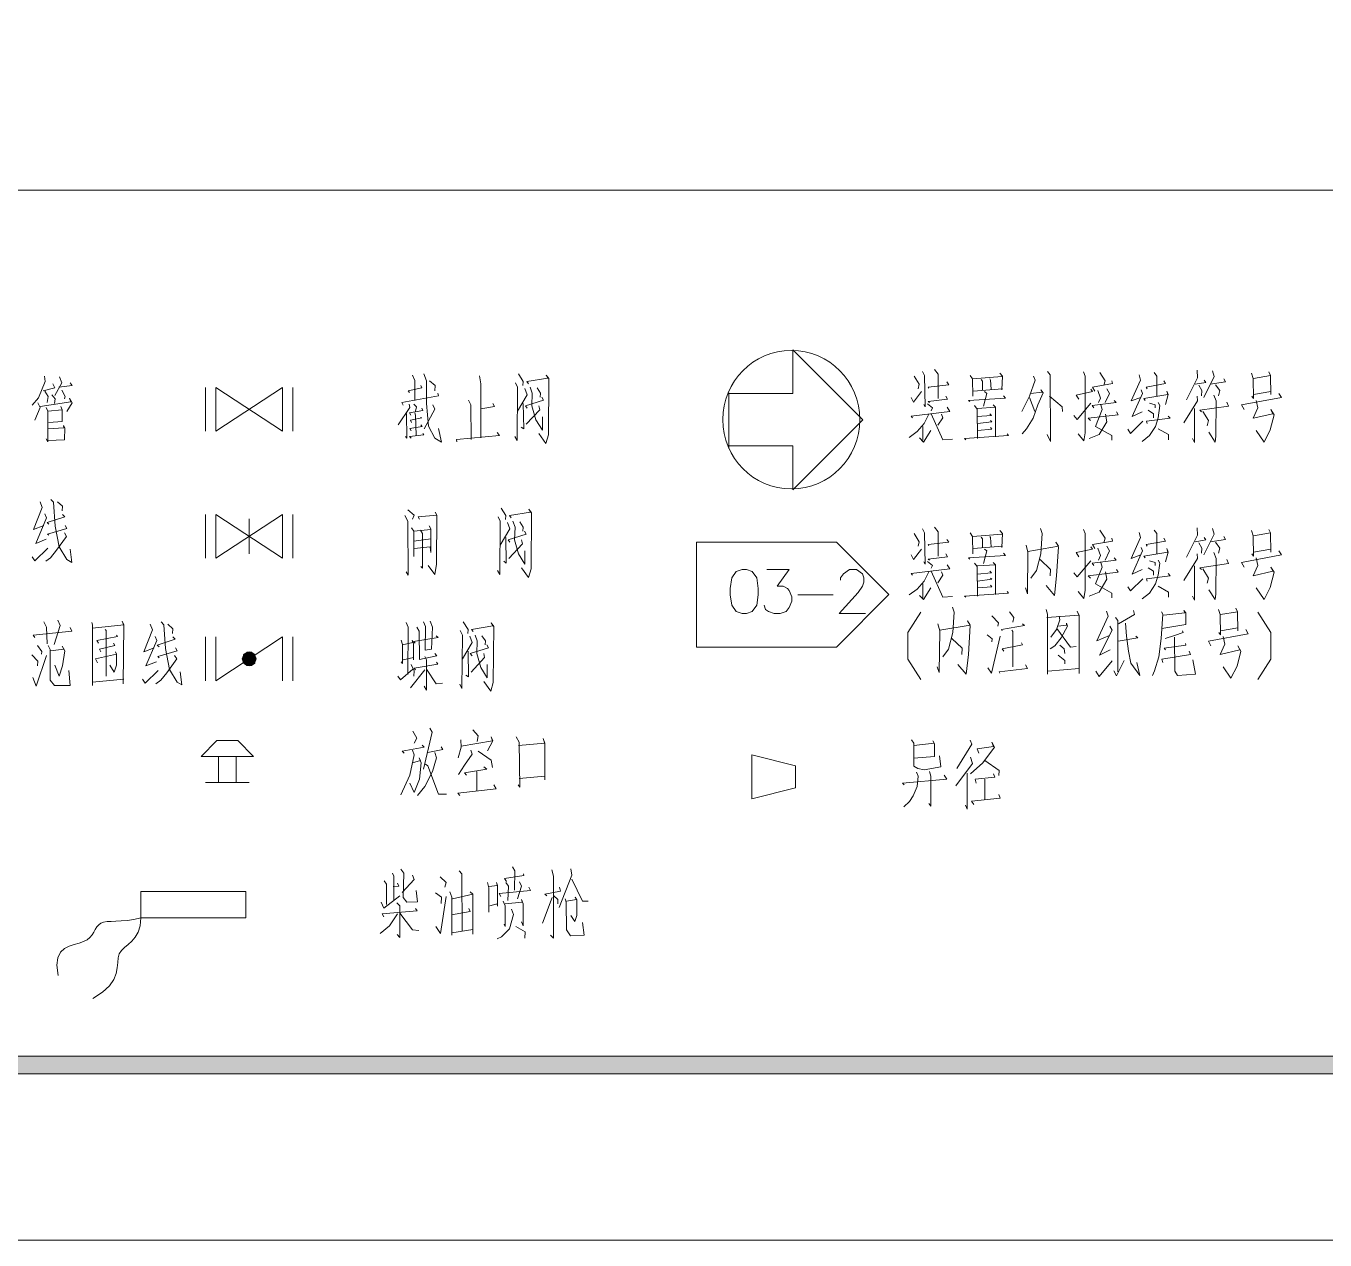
# Model space of a CAD drawing. Header units: millimetres. Extents: x 0 to 829, y 0 to 586.
# Drawn here: x 61.8 to 135, y 0 to 68.4 of the extents above; entities that cross this region are included whole.
import ezdxf

# ---------------------------------------------------------------- set-up
doc = ezdxf.new("R2010")
doc.units = ezdxf.units.MM

msp = doc.modelspace()

# ---------------------------------------------------------------- hatches: boundary and pattern name
h = msp.add_hatch(color=0)
h.dxf.hatch_style = 2
h.paths.add_polyline_path([(74.041, 32.522583), (74.041, 32.935333), (73.973972, 32.737778)])
h = msp.add_hatch(color=0)
h.dxf.hatch_style = 2
h.paths.add_polyline_path([(74.051583, 32.529639), (74.051583, 32.974139), (74.041, 32.935333)])
h = msp.add_hatch(color=0)
h.dxf.hatch_style = 2
h.paths.add_polyline_path([(74.041, 32.522583), (74.051583, 32.529639), (74.041, 32.935333)])
h = msp.add_hatch(color=0)
h.dxf.hatch_style = 2
h.paths.add_polyline_path([(74.235028, 32.649583), (74.235028, 33.101139), (74.051583, 32.974139)])
h = msp.add_hatch(color=0)
h.dxf.hatch_style = 2
h.paths.add_polyline_path([(74.051583, 32.529639), (74.235028, 32.649583), (74.051583, 32.974139)])
h = msp.add_hatch(color=0)
h.dxf.hatch_style = 2
h.paths.add_polyline_path([(74.256194, 32.663694), (74.256194, 33.11525), (74.235028, 33.101139)])
h = msp.add_hatch(color=0)
h.dxf.hatch_style = 2
h.paths.add_polyline_path([(74.235028, 32.649583), (74.256194, 32.663694), (74.235028, 33.101139)])
h = msp.add_hatch(color=0)
h.dxf.hatch_style = 2
h.paths.add_polyline_path([(74.256194, 32.663694), (74.481972, 32.811861), (74.256194, 33.11525)])
h = msp.add_hatch(color=0)
h.dxf.hatch_style = 2
h.paths.add_polyline_path([(74.481972, 32.811861), (74.481972, 33.108194), (74.256194, 33.11525)])
h = msp.add_hatch(color=0)
h.dxf.hatch_style = 2
h.paths.add_polyline_path([(74.481972, 32.811861), (74.503139, 32.825972), (74.481972, 33.108194)])
h = msp.add_hatch(color=0)
h.dxf.hatch_style = 2
h.paths.add_polyline_path([(74.503139, 32.825972), (74.503139, 33.108194), (74.481972, 33.108194)])
h = msp.add_hatch(color=0)
h.dxf.hatch_style = 2
h.paths.add_polyline_path([(74.503139, 32.825972), (74.686583, 32.945917), (74.503139, 33.108194)])
h = msp.add_hatch(color=0)
h.dxf.hatch_style = 2
h.paths.add_polyline_path([(74.686583, 32.945917), (74.686583, 32.967083), (74.503139, 33.108194)])
h = msp.add_hatch(color=0)
h.dxf.hatch_style = 2
h.paths.add_polyline_path([(74.686583, 32.501417), (74.686583, 32.945917), (74.503139, 32.825972)])
h = msp.add_hatch(color=0)
h.dxf.hatch_style = 2
h.paths.add_polyline_path([(74.686583, 32.945917), (74.697167, 32.9565), (74.686583, 32.967083)])
h = msp.add_hatch(color=0)
h.dxf.hatch_style = 2
h.paths.add_polyline_path([(74.697167, 32.54375), (74.697167, 32.9565), (74.686583, 32.945917)])
h = msp.add_hatch(color=0)
h.dxf.hatch_style = 2
h.paths.add_polyline_path([(74.686583, 32.501417), (74.697167, 32.54375), (74.686583, 32.945917)])
h = msp.add_hatch(color=0)
h.dxf.hatch_style = 2
h.paths.add_polyline_path([(74.697167, 32.54375), (74.764194, 32.737778), (74.697167, 32.9565)])
h = msp.add_hatch(color=0)
h.dxf.hatch_style = 2
h.paths.add_polyline_path([(74.051583, 32.512), (74.051583, 32.529639), (74.041, 32.522583)])
h = msp.add_hatch(color=0)
h.dxf.hatch_style = 2
h.paths.add_polyline_path([(74.235028, 32.367361), (74.235028, 32.649583), (74.051583, 32.529639)])
h = msp.add_hatch(color=0)
h.dxf.hatch_style = 2
h.paths.add_polyline_path([(74.051583, 32.512), (74.235028, 32.367361), (74.051583, 32.529639)])
h = msp.add_hatch(color=0)
h.dxf.hatch_style = 2
h.paths.add_polyline_path([(74.256194, 32.367361), (74.256194, 32.663694), (74.235028, 32.649583)])
h = msp.add_hatch(color=0)
h.dxf.hatch_style = 2
h.paths.add_polyline_path([(74.235028, 32.367361), (74.256194, 32.367361), (74.235028, 32.649583)])
h = msp.add_hatch(color=0)
h.dxf.hatch_style = 2
h.paths.add_polyline_path([(74.481972, 32.360306), (74.481972, 32.811861), (74.256194, 32.663694)])
h = msp.add_hatch(color=0)
h.dxf.hatch_style = 2
h.paths.add_polyline_path([(74.256194, 32.367361), (74.481972, 32.360306), (74.256194, 32.663694)])
h = msp.add_hatch(color=0)
h.dxf.hatch_style = 2
h.paths.add_polyline_path([(74.503139, 32.374417), (74.503139, 32.825972), (74.481972, 32.811861)])
h = msp.add_hatch(color=0)
h.dxf.hatch_style = 2
h.paths.add_polyline_path([(74.481972, 32.360306), (74.503139, 32.374417), (74.481972, 32.811861)])
h = msp.add_hatch(color=0)
h.dxf.hatch_style = 2
h.paths.add_polyline_path([(74.503139, 32.374417), (74.686583, 32.501417), (74.503139, 32.825972)])
h = msp.add_hatch(color=0)
h.dxf.hatch_style = 2
h.paths.add_polyline_path([(24.154694, 9.36625), (25.142472, 10.3505), (818.80075, 10.3505), (819.788528, 9.36625)])

# ---------------------------------------------------------------- linework, layer by layer
at = {"color": 0, "lineweight": 0}
for points in [[(0, 0), (0, 585.632278), (829.154778, 585.632278), (829.154778, 0)], [(101.473, 36.35375), (101.473, 36.706528), (101.557667, 37.299194), (101.804611, 37.6555), (102.136222, 37.771917), (102.383167, 37.771917), (102.714778, 37.6555), (102.96525, 37.299194), (103.046389, 36.706528), (103.046389, 36.35375), (102.96525, 35.761083), (102.714778, 35.404778), (102.383167, 35.288361), (102.136222, 35.288361), (101.804611, 35.404778), (101.557667, 35.761083)], [(73.973972, 32.737778), (74.090389, 33.016472), (74.369083, 33.132889), (74.647778, 33.016472), (74.764194, 32.737778), (74.647778, 32.459083), (74.369083, 32.342667), (74.090389, 32.459083)], [(74.041, 32.522583), (74.041, 32.935333), (73.973972, 32.737778)], [(74.051583, 32.529639), (74.051583, 32.974139), (74.041, 32.935333)], [(74.041, 32.522583), (74.051583, 32.529639), (74.041, 32.935333)], [(74.235028, 32.649583), (74.235028, 33.101139), (74.051583, 32.974139)], [(74.051583, 32.529639), (74.235028, 32.649583), (74.051583, 32.974139)], [(74.256194, 32.663694), (74.256194, 33.11525), (74.235028, 33.101139)], [(74.235028, 32.649583), (74.256194, 32.663694), (74.235028, 33.101139)], [(74.256194, 32.663694), (74.481972, 32.811861), (74.256194, 33.11525)], [(74.481972, 32.811861), (74.481972, 33.108194), (74.256194, 33.11525)], [(74.481972, 32.811861), (74.503139, 32.825972), (74.481972, 33.108194)], [(74.503139, 32.825972), (74.503139, 33.108194), (74.481972, 33.108194)], [(74.503139, 32.825972), (74.686583, 32.945917), (74.503139, 33.108194)], [(74.686583, 32.945917), (74.686583, 32.967083), (74.503139, 33.108194)], [(74.686583, 32.501417), (74.686583, 32.945917), (74.503139, 32.825972)], [(74.686583, 32.945917), (74.697167, 32.9565), (74.686583, 32.967083)], [(74.697167, 32.54375), (74.697167, 32.9565), (74.686583, 32.945917)], [(74.686583, 32.501417), (74.697167, 32.54375), (74.686583, 32.945917)], [(74.697167, 32.54375), (74.764194, 32.737778), (74.697167, 32.9565)], [(74.051583, 32.512), (74.051583, 32.529639), (74.041, 32.522583)], [(74.235028, 32.367361), (74.235028, 32.649583), (74.051583, 32.529639)], [(74.051583, 32.512), (74.235028, 32.367361), (74.051583, 32.529639)], [(74.256194, 32.367361), (74.256194, 32.663694), (74.235028, 32.649583)], [(74.235028, 32.367361), (74.256194, 32.367361), (74.235028, 32.649583)], [(74.481972, 32.360306), (74.481972, 32.811861), (74.256194, 32.663694)], [(74.256194, 32.367361), (74.481972, 32.360306), (74.256194, 32.663694)], [(74.503139, 32.374417), (74.503139, 32.825972), (74.481972, 32.811861)], [(74.481972, 32.360306), (74.503139, 32.374417), (74.481972, 32.811861)], [(74.503139, 32.374417), (74.686583, 32.501417), (74.503139, 32.825972)], [(86.818611, 19.617972), (86.966778, 19.487444)], [(24.154694, 9.36625), (25.142472, 10.3505), (818.80075, 10.3505), (819.788528, 9.36625)]]:
    msp.add_lwpolyline(points, close=True, dxfattribs=at)
for points in [[(336.024361, 59.153778), (24.648583, 59.153778)], [(108.937778, 46.213889), (104.993722, 50.157944)], [(104.993722, 50.157944), (104.993722, 47.695556)], [(62.882639, 48.365833), (62.491056, 47.452139), (62.148861, 47.028806)], [(62.882639, 48.365833), (62.83325, 48.658639)], [(63.810444, 48.298806), (63.6905, 48.626889)], [(83.696528, 48.429333), (83.573056, 48.722139)], [(83.696528, 48.429333), (83.696528, 47.289861)], [(84.356222, 48.397583), (84.208056, 48.789167)], [(84.356222, 48.397583), (84.356222, 47.127583), (84.479694, 45.854056), (84.821889, 45.169667), (85.213472, 44.940361), (85.040611, 45.723528)], [(84.529083, 48.397583), (84.846583, 48.136528), (84.821889, 47.843722)], [(87.414806, 48.235306), (87.340722, 48.690389)], [(89.810167, 48.365833), (89.542056, 48.789167)], [(89.810167, 48.365833), (89.785472, 48.136528)], [(90.102972, 48.235306), (90.004194, 48.365833), (91.203639, 48.559861), (91.104861, 48.722139), (91.253028, 48.528111), (91.228333, 45.367222), (91.080167, 44.876861), (90.688583, 45.430722)], [(112.10925, 48.217667), (111.837611, 48.67275)], [(112.42675, 48.7045), (112.303278, 48.933806)], [(112.42675, 48.7045), (112.451444, 46.944139), (112.377361, 47.074667)], [(112.670167, 47.988361), (112.620778, 48.055389), (113.795528, 48.182389), (113.672056, 48.348194)], [(113.185222, 48.771528), (112.987667, 49.032583)], [(113.185222, 48.771528), (113.185222, 47.40275)], [(115.114917, 48.510472), (114.994972, 48.7045)], [(115.114917, 48.510472), (115.139611, 47.533278)], [(116.780028, 48.641), (115.139611, 48.510472)], [(115.679361, 48.379944), (115.605278, 48.478722)], [(115.679361, 48.379944), (115.679361, 47.889583)], [(116.095639, 48.510472), (116.1415, 48.443444), (116.166194, 47.924861)], [(116.656556, 48.835028), (116.804722, 48.67275), (116.780028, 47.889583)], [(118.660333, 48.443444), (118.342833, 47.533278), (117.901861, 46.683083)], [(118.660333, 48.443444), (118.565083, 48.67275)], [(119.492889, 48.739778), (119.517583, 44.98975), (119.323556, 45.381333)], [(119.492889, 48.739778), (119.344722, 48.933806)], [(121.4755, 48.67275), (121.4755, 45.476583), (121.401417, 45.0215), (121.083917, 45.413083)], [(121.4755, 48.67275), (121.376722, 48.902056)], [(122.011722, 47.826083), (121.88825, 48.055389), (123.013611, 48.249417), (122.964222, 48.411694)], [(122.597333, 48.411694), (122.304528, 48.870306)], [(122.597333, 48.411694), (122.526778, 48.150639)], [(124.579944, 48.443444), (124.064889, 47.272222), (124.604639, 47.46625)], [(124.579944, 48.443444), (124.505861, 48.739778)], [(124.971528, 47.956611), (124.897444, 48.055389), (125.998111, 48.249417), (125.899333, 48.411694)], [(125.50775, 48.67275), (125.363111, 48.870306)], [(125.50775, 48.67275), (125.50775, 47.533278)], [(127.807861, 48.573972), (127.172861, 47.335722)], [(128.273528, 48.312917), (127.659694, 48.217667)], [(127.807861, 48.573972), (127.783167, 49.000833)], [(128.735667, 48.641), (128.150056, 47.46625)], [(128.273528, 48.312917), (128.17475, 48.443444)], [(128.516944, 48.217667), (129.370667, 48.348194), (129.275417, 48.510472)], [(128.735667, 48.641), (128.640417, 48.965556)], [(130.937, 48.542222), (130.838222, 48.835028)], [(130.937, 48.542222), (130.961694, 47.40275), (130.862917, 47.533278)], [(131.914194, 48.7045), (131.818944, 48.902056), (131.914194, 48.7045), (131.938889, 47.628528), (131.938889, 47.794333), (130.961694, 47.628528)], [(131.914194, 48.7045), (130.961694, 48.542222)], [(62.759167, 47.843722), (63.418861, 48.006), (63.298917, 48.235306)], [(63.051972, 47.519167), (62.857944, 47.811972)], [(63.249528, 47.614417), (63.443556, 47.388639), (63.394167, 47.127583)], [(63.810444, 48.298806), (63.418861, 47.582667)], [(63.641111, 48.03775), (64.399583, 48.136528), (64.276111, 48.298806)], [(64.008, 47.519167), (63.810444, 47.875472)], [(71.903167, 45.568306), (71.903167, 48.034222)], [(72.495833, 48.034222), (76.242333, 45.568306)], [(72.495833, 45.568306), (76.242333, 48.034222)], [(72.495833, 45.568306), (72.495833, 48.034222)], [(76.242333, 45.568306), (76.242333, 48.034222)], [(76.835, 45.568306), (76.835, 48.034222)], [(83.036833, 47.028806), (82.96275, 47.191083), (85.040611, 47.550917), (84.991222, 47.713194)], [(83.403722, 47.744944), (83.329639, 47.843722), (84.088111, 48.006), (84.038722, 48.136528)], [(87.414806, 48.235306), (87.414806, 45.201417)], [(89.492667, 48.03775), (89.467972, 45.039139), (89.3445, 45.268444)], [(89.492667, 48.03775), (89.369194, 48.298806)], [(90.028889, 47.614417), (89.492667, 46.700722)], [(90.028889, 47.614417), (89.908944, 47.97425)], [(90.321694, 47.713194), (90.20175, 48.03775)], [(90.321694, 47.713194), (90.297, 46.997056), (90.51925, 46.213889), (90.886139, 45.62475), (90.886139, 46.376167)], [(90.593333, 48.006), (90.787361, 47.713194), (90.762667, 47.483889)], [(104.993722, 47.695556), (101.338944, 47.695556)], [(101.391861, 47.72025), (101.391861, 44.591111)], [(111.79175, 47.205194), (112.253889, 47.794333)], [(112.10925, 48.217667), (112.059861, 47.956611)], [(116.804722, 47.956611), (115.164306, 47.826083)], [(115.799306, 47.794333), (115.922778, 47.695556), (115.749917, 46.979417)], [(118.392222, 47.695556), (119.051917, 47.759056), (118.977833, 47.889583), (119.101306, 47.727306), (118.8085, 47.042917), (118.540389, 46.2915), (118.1735, 45.705889), (117.926556, 45.413083)], [(120.960444, 47.596778), (121.88825, 47.794333), (121.793, 47.924861)], [(120.960444, 47.596778), (121.108611, 47.367472)], [(122.329222, 47.4345), (122.184583, 47.857833)], [(122.844278, 47.695556), (122.597333, 47.173444)], [(122.844278, 47.695556), (122.696111, 47.956611)], [(124.703417, 47.695556), (124.114278, 46.390278), (124.678722, 46.651333)], [(124.703417, 47.695556), (124.629333, 47.889583)], [(124.848056, 47.303972), (124.773972, 47.40275), (126.121583, 47.628528), (126.072194, 47.826083), (126.14275, 47.628528), (125.998111, 47.074667)], [(128.051278, 47.857833), (127.881944, 48.150639)], [(128.051278, 47.857833), (128.026583, 47.565028)], [(128.859139, 47.272222), (128.710972, 47.596778)], [(128.80975, 48.182389), (129.053167, 47.857833), (128.982611, 47.565028)], [(130.425472, 46.781861), (130.277306, 47.042917), (132.528028, 47.46625), (132.379861, 47.695556)], [(62.589833, 46.898278), (62.297028, 46.182139)], [(62.589833, 46.898278), (62.466361, 47.159333)], [(62.589833, 46.961778), (64.3255, 47.222833), (64.251417, 47.420389), (64.399583, 47.159333), (64.10325, 46.668972)], [(63.027278, 46.700722), (62.932028, 46.898278)], [(63.051972, 47.519167), (62.981417, 47.191083)], [(63.027278, 46.700722), (63.835139, 46.76775), (63.761056, 46.961778), (63.835139, 46.76775), (63.835139, 46.115111), (63.076667, 46.051611)], [(64.008, 47.519167), (63.958611, 47.388639)], [(83.428417, 46.898278), (82.768722, 45.921083)], [(83.428417, 46.898278), (83.379028, 47.092306)], [(83.477806, 46.474944), (83.403722, 46.605472), (84.162194, 46.736), (84.088111, 46.866528)], [(83.795306, 46.930028), (83.647139, 47.092306)], [(83.795306, 46.930028), (83.745917, 46.700722)], [(84.723111, 47.060556), (84.821889, 46.7995), (84.23275, 45.691778)], [(86.850361, 47.060556), (86.726889, 47.321611)], [(86.850361, 47.060556), (86.875056, 45.106167)], [(88.194444, 46.961778), (87.414806, 46.83125)], [(88.194444, 46.961778), (88.099194, 47.127583)], [(89.834861, 45.691778), (89.810167, 47.127583)], [(90.028889, 46.866528), (89.933639, 46.997056), (90.960222, 47.321611), (90.861444, 47.483889)], [(90.688583, 46.997056), (90.737972, 46.76775), (89.9795, 45.952833)], [(111.79175, 47.205194), (111.668278, 47.46625)], [(111.742361, 46.326778), (111.668278, 46.422028), (113.844917, 46.683083), (113.69675, 46.912389)], [(112.867722, 46.880639), (112.596083, 47.106417)], [(112.694861, 47.173444), (112.620778, 47.236944), (113.721444, 47.367472), (113.622667, 47.533278)], [(112.867722, 46.880639), (112.793639, 46.718361)], [(114.970278, 47.236944), (114.896194, 47.303972), (116.974056, 47.4345), (116.875278, 47.565028)], [(115.386556, 46.813611), (115.238389, 47.011167)], [(116.413139, 46.912389), (115.386556, 46.848889)], [(116.289667, 47.042917), (116.413139, 46.912389), (116.413139, 45.250806)], [(118.635639, 46.683083), (118.342833, 47.46625)], [(119.468194, 47.533278), (120.177278, 46.944139), (120.201972, 46.683083)], [(121.009833, 46.228), (121.793, 47.141694)], [(121.962333, 46.880639), (121.863556, 47.011167), (123.211167, 47.173444), (123.112389, 47.303972)], [(122.329222, 47.4345), (122.230444, 47.173444)], [(122.428, 46.781861), (122.353917, 47.042917)], [(125.680611, 47.011167), (125.581833, 46.326778), (125.433667, 45.836417), (125.091472, 45.314306), (124.678722, 44.98975)], [(125.4125, 47.042917), (125.091472, 47.141694)], [(125.4125, 47.042917), (125.4125, 46.880639)], [(125.680611, 47.011167), (125.581833, 47.173444)], [(127.807861, 47.272222), (127.024694, 46.030444)], [(127.635, 46.848889), (127.635, 44.922722), (127.515056, 45.152028)], [(127.807861, 47.272222), (127.783167, 47.533278)], [(128.026583, 46.651333), (127.931333, 46.750111), (129.543528, 46.979417), (129.44475, 47.205194)], [(128.859139, 47.272222), (128.834444, 45.282556), (128.785056, 44.954472), (128.442861, 45.511861)], [(131.109861, 47.303972), (131.205111, 46.880639), (130.937, 46.2915), (132.037667, 46.552556), (131.938889, 46.781861), (132.11175, 46.489056), (131.8895, 45.642389), (131.547306, 44.954472), (131.109861, 45.607111)], [(63.027278, 46.700722), (63.027278, 44.975639), (62.932028, 45.137917)], [(83.230861, 46.570194), (83.255556, 45.169667), (83.181472, 45.268444)], [(83.523667, 46.051611), (83.453111, 46.182139), (84.088111, 46.312667), (84.014028, 46.344417)], [(83.745917, 46.474944), (83.696528, 46.605472)], [(83.745917, 46.474944), (83.770611, 45.331944)], [(108.937778, 46.213889), (104.993722, 42.269833)], [(112.402056, 45.998694), (112.670167, 46.520806)], [(113.453333, 45.085), (112.793639, 46.552556)], [(113.453333, 46.326778), (113.160528, 45.903444)], [(113.453333, 46.326778), (113.37925, 46.520806)], [(115.386556, 46.813611), (115.407722, 45.152028)], [(116.190889, 46.457306), (115.386556, 46.390278)], [(116.095639, 46.552556), (116.190889, 46.457306)], [(116.1415, 46.160972), (116.215583, 46.097472)], [(121.009833, 46.228), (120.836972, 46.457306)], [(121.644833, 46.2915), (123.331111, 46.489056), (123.235861, 46.651333)], [(121.644833, 46.2915), (121.768306, 46.160972)], [(122.622028, 46.520806), (122.696111, 46.097472), (122.255139, 45.381333), (121.694222, 45.152028)], [(122.428, 46.781861), (122.061111, 45.836417), (122.964222, 45.314306), (122.964222, 45.05325)], [(123.870861, 45.674139), (124.0155, 45.444833), (124.724583, 46.129222)], [(124.971528, 45.998694), (124.922139, 46.129222), (126.266222, 46.2915), (126.14275, 46.422028)], [(125.313722, 46.552556), (125.020917, 46.750111)], [(125.313722, 46.552556), (125.313722, 46.326778)], [(128.100667, 46.683083), (128.418167, 46.160972), (128.344083, 45.868167)], [(63.027278, 45.691778), (63.933917, 45.755278), (63.909222, 45.885806), (63.983306, 45.755278), (63.958611, 45.070889), (63.027278, 45.039139)], [(83.498972, 45.169667), (83.403722, 45.268444), (84.208056, 45.367222), (84.162194, 45.430722)], [(83.498972, 45.593), (83.428417, 45.723528), (84.112806, 45.822306), (84.038722, 45.921083)], [(86.0425, 45.106167), (88.466083, 45.331944), (88.342611, 45.494222)], [(89.834861, 45.691778), (89.686694, 45.790556)], [(112.402056, 45.998694), (112.010472, 45.543611), (111.544806, 45.215528)], [(112.327972, 45.836417), (112.327972, 45.05325)], [(112.352667, 44.954472), (112.768944, 45.607111)], [(114.673944, 45.152028), (117.146917, 45.314306), (117.072833, 45.413083)], [(116.215583, 46.097472), (115.407722, 45.998694)], [(116.215583, 45.674139), (115.407722, 45.607111)], [(116.215583, 45.674139), (116.1415, 45.772917)], [(125.581833, 45.705889), (126.167444, 45.381333), (126.167444, 45.085)], [(86.0425, 45.106167), (86.067194, 44.975639)], [(104.993722, 44.73575), (101.338944, 44.73575)], [(104.993722, 42.269833), (104.993722, 44.73575)], [(112.352667, 44.954472), (112.133944, 45.183778)], [(113.453333, 45.085), (113.989556, 45.120278)], [(114.673944, 45.152028), (114.748028, 45.085)], [(63.348306, 41.56075), (63.200139, 41.723028)], [(62.709778, 41.267944), (62.222944, 40.029694), (62.808556, 40.259)], [(62.709778, 41.267944), (62.589833, 41.5925)], [(63.348306, 41.56075), (63.443556, 40.223722), (63.665806, 39.0525), (64.10325, 38.332833), (64.374889, 38.170556), (64.276111, 38.921972)], [(63.567028, 41.5925), (63.859833, 41.334972), (63.835139, 41.073917)], [(83.304944, 41.137417), (83.671833, 40.844611), (83.573056, 40.618833)], [(84.941833, 40.844611), (84.846583, 41.006889)], [(88.832972, 40.812861), (88.564861, 41.236194)], [(89.125778, 40.682333), (89.030528, 40.812861), (90.226444, 41.006889), (90.131194, 41.172694), (90.275833, 40.975139), (90.251139, 37.81425), (90.1065, 37.323889), (89.714917, 37.87775)], [(62.956722, 40.682333), (62.342889, 39.246528), (62.932028, 39.475833)], [(62.956722, 40.682333), (62.857944, 40.908111)], [(63.076667, 40.3225), (62.981417, 40.421278), (63.983306, 40.745833), (63.859833, 40.876361)], [(63.006111, 39.768639), (64.10325, 40.093194), (64.008, 40.259)], [(71.903167, 38.406917), (71.903167, 40.872833)], [(72.495833, 38.406917), (72.495833, 40.872833)], [(72.495833, 38.406917), (76.242333, 40.872833)], [(72.495833, 40.872833), (76.242333, 38.406917)], [(74.369083, 40.625889), (74.369083, 38.653861)], [(76.242333, 38.406917), (76.242333, 40.872833)], [(76.835, 38.406917), (76.835, 40.872833)], [(83.132083, 40.812861), (83.304944, 40.488306), (83.329639, 37.454417), (83.206167, 37.648444)], [(83.964639, 40.618833), (83.890556, 40.745833), (84.941833, 40.844611)], [(84.941833, 40.844611), (84.920667, 38.075306), (84.821889, 37.486167), (84.455, 38.008278)], [(88.515472, 40.488306), (88.490778, 37.486167), (88.367306, 37.715472)], [(88.515472, 40.488306), (88.392, 40.745833)], [(88.832972, 40.812861), (88.808278, 40.583556)], [(89.055222, 40.061444), (88.93175, 40.421278)], [(89.348028, 40.160222), (89.224556, 40.488306)], [(89.616139, 40.453028), (89.810167, 40.160222), (89.789, 39.930917)], [(64.082083, 39.638111), (63.517639, 38.854944), (63.175444, 38.431611), (62.907333, 38.237583)], [(63.006111, 39.768639), (63.076667, 39.701611)], [(64.082083, 39.638111), (63.958611, 39.832139)], [(83.647139, 39.930917), (83.523667, 40.128472)], [(83.647139, 39.930917), (84.599639, 40.029694)], [(83.647139, 39.930917), (83.647139, 38.498639)], [(84.599639, 40.061444), (84.599639, 38.724417), (84.574944, 39.0525), (83.671833, 38.953722)], [(84.1375, 39.800389), (84.014028, 39.997944)], [(84.1375, 39.800389), (84.1375, 37.846), (84.038722, 37.944778)], [(84.599639, 40.061444), (84.504389, 40.22725)], [(89.055222, 40.061444), (88.515472, 39.151278)], [(88.857667, 38.138806), (88.832972, 39.574611)], [(89.055222, 39.313556), (88.956444, 39.444083), (89.983028, 39.768639), (89.88425, 39.930917)], [(89.348028, 40.160222), (89.323333, 39.444083), (89.542056, 38.660917), (89.908944, 38.075306), (89.908944, 38.823194)], [(112.10925, 39.341778), (111.837611, 39.800389)], [(112.42675, 39.832139), (112.303278, 40.061444)], [(112.42675, 39.832139), (112.451444, 38.071778), (112.377361, 38.202306)], [(113.185222, 39.899167), (112.987667, 40.160222)], [(113.185222, 39.899167), (113.185222, 38.526861)], [(115.114917, 39.638111), (114.994972, 39.832139)], [(115.114917, 39.638111), (115.139611, 38.657389)], [(116.780028, 39.768639), (115.139611, 39.638111)], [(115.679361, 39.507583), (115.605278, 39.602833)], [(116.095639, 39.638111), (116.1415, 39.571083), (116.166194, 39.048972)], [(116.656556, 39.962667), (116.804722, 39.800389), (116.780028, 39.017222)], [(119.051917, 39.800389), (118.977833, 38.657389), (118.734417, 37.711944), (118.416917, 37.288611)], [(119.051917, 39.800389), (118.956667, 40.093194)], [(121.4755, 39.800389), (121.4755, 36.604222), (121.401417, 36.149139), (121.083917, 36.540722)], [(121.4755, 39.800389), (121.376722, 40.029694)], [(122.011722, 38.953722), (121.88825, 39.1795), (123.013611, 39.377056), (122.964222, 39.539333)], [(122.597333, 39.539333), (122.304528, 39.994417)], [(122.597333, 39.539333), (122.526778, 39.278278)], [(124.579944, 39.571083), (124.064889, 38.396333), (124.604639, 38.593889)], [(124.579944, 39.571083), (124.505861, 39.863889)], [(124.971528, 39.08425), (124.897444, 39.1795), (125.998111, 39.377056), (125.899333, 39.539333)], [(125.50775, 39.800389), (125.363111, 39.994417)], [(125.50775, 39.800389), (125.50775, 38.657389)], [(127.807861, 39.701611), (127.172861, 38.463361)], [(127.807861, 39.701611), (127.783167, 40.124944)], [(128.735667, 39.768639), (128.150056, 38.593889)], [(128.273528, 39.440556), (128.17475, 39.571083)], [(128.516944, 39.341778), (129.370667, 39.472306), (129.275417, 39.638111)], [(128.735667, 39.768639), (128.640417, 40.093194)], [(130.937, 39.669861), (130.838222, 39.962667)], [(130.937, 39.669861), (130.961694, 38.526861), (130.862917, 38.657389)], [(131.914194, 39.832139), (131.818944, 40.029694), (131.914194, 39.832139), (131.938889, 38.756167), (131.938889, 38.918444), (130.961694, 38.756167)], [(131.914194, 39.832139), (130.961694, 39.669861)], [(62.148861, 38.495111), (62.297028, 38.269333), (63.027278, 38.985472)], [(83.647139, 39.377056), (84.599639, 39.507583)], [(89.714917, 39.444083), (89.764306, 39.214778), (89.005833, 38.399861)], [(107.459639, 39.313556), (99.571528, 39.313556)], [(99.571528, 33.397472), (99.571528, 39.313556)], [(110.415917, 36.357278), (107.459639, 39.313556)], [(111.79175, 38.332833), (112.253889, 38.918444)], [(112.10925, 39.341778), (112.059861, 39.08425)], [(112.670167, 39.116), (112.620778, 39.1795), (113.795528, 39.310028), (113.672056, 39.472306)], [(116.804722, 39.08425), (115.164306, 38.953722)], [(115.679361, 39.507583), (115.679361, 39.017222)], [(115.799306, 38.918444), (115.922778, 38.823194), (115.749917, 38.103528)], [(118.247583, 38.756167), (118.148806, 39.14775)], [(118.247583, 38.787917), (119.958556, 39.08425), (119.810389, 39.310028), (119.958556, 39.048972), (119.859778, 37.419139), (119.736306, 36.311417), (119.274167, 36.865278)], [(120.960444, 38.724417), (121.88825, 38.918444), (121.793, 39.048972)], [(122.329222, 38.562139), (122.184583, 38.985472)], [(122.844278, 38.823194), (122.597333, 38.301083)], [(122.844278, 38.823194), (122.696111, 39.08425)], [(124.703417, 38.823194), (124.114278, 37.517917), (124.678722, 37.778972)], [(124.703417, 38.823194), (124.629333, 39.017222)], [(124.848056, 38.431611), (124.773972, 38.526861), (126.121583, 38.756167), (126.072194, 38.953722), (126.14275, 38.756167), (125.998111, 38.202306)], [(128.273528, 39.440556), (127.659694, 39.341778)], [(128.051278, 38.985472), (127.881944, 39.278278)], [(128.051278, 38.985472), (128.026583, 38.692667)], [(128.80975, 39.310028), (129.053167, 38.985472), (128.982611, 38.692667)], [(130.425472, 37.9095), (130.277306, 38.170556), (132.528028, 38.593889), (132.379861, 38.823194)], [(88.857667, 38.138806), (88.713028, 38.237583)], [(111.79175, 38.332833), (111.668278, 38.593889)], [(112.867722, 38.008278), (112.596083, 38.234056)], [(112.694861, 38.301083), (112.620778, 38.364583), (113.721444, 38.495111), (113.622667, 38.657389)], [(114.970278, 38.364583), (114.896194, 38.431611), (116.974056, 38.562139), (116.875278, 38.692667)], [(115.386556, 37.94125), (115.238389, 38.138806)], [(116.289667, 38.170556), (116.413139, 38.040028), (116.413139, 36.374917)], [(118.247583, 38.756167), (118.222889, 36.410194), (118.099417, 36.73475)], [(118.931972, 38.332833), (119.517583, 37.778972), (119.492889, 37.419139)], [(120.960444, 38.724417), (121.108611, 38.495111)], [(121.009833, 37.355639), (121.793, 38.265806)], [(121.962333, 38.008278), (121.863556, 38.138806), (123.211167, 38.301083), (123.112389, 38.431611)], [(122.329222, 38.562139), (122.230444, 38.301083)], [(122.428, 37.9095), (122.353917, 38.170556)], [(125.680611, 38.138806), (125.581833, 37.450889), (125.433667, 36.964056), (125.091472, 36.441944), (124.678722, 36.113861)], [(125.4125, 38.170556), (125.091472, 38.265806)], [(125.4125, 38.170556), (125.4125, 38.008278)], [(125.680611, 38.138806), (125.581833, 38.301083)], [(127.807861, 38.396333), (127.024694, 37.158083)], [(127.807861, 38.396333), (127.783167, 38.657389)], [(128.026583, 37.778972), (127.931333, 37.87775), (129.543528, 38.103528), (129.44475, 38.332833)], [(128.859139, 38.396333), (128.834444, 36.410194), (128.785056, 36.082111), (128.442861, 36.635972)], [(128.859139, 38.396333), (128.710972, 38.724417)], [(131.109861, 38.431611), (131.205111, 38.008278), (130.937, 37.419139), (132.037667, 37.680194), (131.938889, 37.9095), (132.11175, 37.616694), (131.8895, 36.7665), (131.547306, 36.082111), (131.109861, 36.73475)], [(103.543806, 37.771917), (104.785583, 37.771917), (104.122361, 36.826472), (104.453972, 36.826472), (104.704444, 36.706528), (104.785583, 36.590111), (104.951389, 36.233806), (104.951389, 35.997444), (104.785583, 35.641139), (104.619778, 35.404778), (104.288167, 35.288361), (103.956556, 35.288361), (103.624944, 35.404778), (103.462667, 35.524722), (103.378, 35.761083)], [(107.685417, 37.17925), (107.685417, 37.299194), (107.851222, 37.535556), (108.182833, 37.771917), (108.595583, 37.771917), (108.927194, 37.535556), (109.008333, 37.299194), (109.008333, 37.062833), (108.927194, 36.826472), (108.676722, 36.470167), (107.60075, 35.288361), (109.093, 35.288361)], [(111.742361, 37.450889), (111.668278, 37.549667), (113.844917, 37.810722), (113.69675, 38.040028)], [(112.402056, 37.126333), (112.670167, 37.648444)], [(112.867722, 38.008278), (112.793639, 37.842472)], [(113.453333, 36.212639), (112.793639, 37.680194)], [(113.453333, 37.450889), (113.160528, 37.027556)], [(113.453333, 37.450889), (113.37925, 37.648444)], [(116.413139, 38.040028), (115.386556, 37.973)], [(115.386556, 37.94125), (115.407722, 36.279667)], [(116.190889, 37.581417), (115.386556, 37.517917)], [(116.095639, 37.680194), (116.190889, 37.581417)], [(121.009833, 37.355639), (120.836972, 37.581417)], [(121.644833, 37.419139), (123.331111, 37.616694), (123.235861, 37.778972)], [(121.644833, 37.419139), (121.768306, 37.288611)], [(122.622028, 37.648444), (122.696111, 37.225111), (122.255139, 36.505444), (121.694222, 36.279667)], [(122.428, 37.9095), (122.061111, 36.964056), (122.964222, 36.441944), (122.964222, 36.180889)], [(124.971528, 37.126333), (124.922139, 37.256861), (126.266222, 37.419139), (126.14275, 37.549667)], [(125.313722, 37.680194), (125.020917, 37.87775)], [(125.313722, 37.680194), (125.313722, 37.450889)], [(127.635, 37.973), (127.635, 36.050361), (127.515056, 36.279667)], [(128.100667, 37.810722), (128.418167, 37.288611), (128.344083, 36.995806)], [(112.402056, 37.126333), (112.010472, 36.67125), (111.544806, 36.343167)], [(112.327972, 36.964056), (112.327972, 36.180889)], [(112.352667, 36.082111), (112.768944, 36.73475)], [(116.215583, 37.225111), (115.407722, 37.126333)], [(116.215583, 36.801778), (115.407722, 36.73475)], [(116.1415, 37.288611), (116.215583, 37.225111)], [(116.215583, 36.801778), (116.1415, 36.897028)], [(123.870861, 36.801778), (124.0155, 36.572472), (124.724583, 37.256861)], [(125.581833, 36.833528), (126.167444, 36.505444), (126.167444, 36.212639)], [(105.283, 36.35375), (107.269139, 36.35375)], [(110.415917, 36.357278), (107.459639, 33.397472)], [(112.352667, 36.082111), (112.133944, 36.311417)], [(113.453333, 36.212639), (113.989556, 36.244389)], [(114.673944, 36.279667), (117.146917, 36.441944), (117.072833, 36.540722)], [(114.673944, 36.279667), (114.748028, 36.212639)], [(112.2045, 35.365972), (111.477778, 34.222972), (111.477778, 32.723667), (112.2045, 31.580667)], [(114.084806, 35.362444), (114.010722, 34.222972), (113.767306, 33.277528), (113.449806, 32.854194)], [(114.084806, 35.362444), (113.986028, 35.65525)], [(116.212056, 35.168417), (116.578944, 34.776833), (116.55425, 34.579278)], [(117.457361, 35.069639), (117.213944, 35.394194)], [(119.341194, 35.267194), (119.267111, 35.524722)], [(119.3165, 35.069639), (121.12625, 35.200167), (121.027472, 35.429472), (121.12625, 35.168417), (121.12625, 31.90875), (121.12625, 32.201556), (119.365889, 32.039278)], [(119.341194, 35.267194), (119.341194, 31.873472)], [(120.050278, 34.939111), (120.000889, 35.136667)], [(122.766667, 35.136667), (122.128139, 33.764361), (122.837222, 34.060694)], [(122.766667, 35.136667), (122.667889, 35.429472)], [(124.255389, 35.231917), (123.352278, 34.709806)], [(124.255389, 35.231917), (124.184833, 35.461222)], [(125.846417, 35.267194), (125.747639, 33.894889), (125.627694, 32.854194), (125.38075, 32.071028), (125.260806, 31.809972)], [(125.846417, 35.267194), (125.772333, 35.394194)], [(125.895806, 35.200167), (127.091722, 35.330694), (127.021167, 35.461222), (127.141111, 35.330694), (127.141111, 34.678056), (125.797028, 34.44875)], [(129.074333, 35.231917), (128.975556, 35.524722)], [(129.074333, 35.231917), (129.099028, 34.092444), (129.00025, 34.222972)], [(130.051528, 35.394194), (129.95275, 35.59175), (130.051528, 35.394194), (130.076222, 34.318222), (130.076222, 34.484028), (129.099028, 34.318222)], [(130.051528, 35.394194), (129.099028, 35.231917)], [(131.191, 31.580667), (131.92125, 32.723667), (131.92125, 34.222972), (131.191, 35.365972)], [(62.297028, 33.944278), (62.19825, 34.074806), (64.374889, 34.300583), (64.276111, 34.498139)], [(62.956722, 34.529889), (62.808556, 34.822694)], [(62.956722, 34.529889), (62.981417, 33.584444)], [(63.715194, 34.628667), (63.373, 33.552694)], [(63.715194, 34.628667), (63.591722, 34.921472)], [(65.546111, 34.660417), (65.50025, 34.790944)], [(67.31, 34.660417), (65.546111, 34.462861)], [(65.546111, 34.660417), (65.546111, 31.238472)], [(66.304583, 34.335861), (66.255194, 34.399361)], [(67.31, 34.660417), (67.211222, 34.854444), (67.31, 34.628667), (67.260611, 31.333722)], [(68.922194, 34.367611), (68.798722, 34.692167)], [(69.557194, 34.660417), (69.412556, 34.822694)], [(69.557194, 34.660417), (69.655972, 33.323389), (69.874694, 32.148639), (70.315667, 31.4325), (70.583778, 31.270222), (70.488528, 32.018111)], [(69.779444, 34.692167), (70.07225, 34.431111), (70.047556, 34.170056)], [(83.329639, 34.533417), (83.206167, 34.794472)], [(83.329639, 34.533417), (83.304944, 31.859361)], [(83.939944, 34.307639), (83.82, 34.533417)], [(84.306833, 34.568694), (84.186889, 34.82975)], [(84.306833, 34.568694), (84.282139, 33.231667), (84.649028, 33.295167), (84.698417, 34.533417), (84.574944, 34.8615)], [(86.705722, 34.402889), (86.434083, 34.82975)], [(86.705722, 34.402889), (86.681028, 34.177111)], [(86.998528, 34.272361), (86.89975, 34.402889), (88.099194, 34.600444), (88.000417, 34.762722), (88.148583, 34.568694), (88.123889, 31.404278), (87.975722, 30.913917), (87.584139, 31.471306)], [(113.276944, 34.318222), (113.178167, 34.709806)], [(113.276944, 34.3535), (114.987917, 34.646306), (114.843278, 34.875611), (114.987917, 34.614556), (114.889139, 32.984722), (114.769194, 31.873472), (114.303528, 32.427333)], [(116.797667, 34.318222), (116.748278, 34.38525), (118.0465, 34.614556), (117.947722, 34.709806)], [(117.457361, 35.069639), (117.386806, 34.808583)], [(120.417167, 34.646306), (120.417167, 34.745083), (120.466556, 34.579278), (120.124361, 33.930167), (119.757472, 33.471556), (119.489361, 33.309278)], [(120.050278, 34.939111), (119.85625, 34.38525), (119.53875, 33.961917)], [(120.635889, 33.408056), (119.880944, 34.44875)], [(120.417167, 34.646306), (119.926806, 34.579278)], [(122.985389, 34.3535), (122.861917, 34.579278)], [(123.302889, 34.907361), (123.179417, 35.069639)], [(123.302889, 34.907361), (123.302889, 32.004)], [(123.743861, 34.745083), (123.79325, 34.025417), (123.913194, 33.17875), (124.036667, 32.494361), (124.551722, 31.809972), (124.378861, 32.526111)], [(65.888306, 33.616194), (65.793056, 33.778472), (66.943111, 34.007778), (66.893722, 34.074806)], [(66.304583, 34.335861), (66.304583, 31.757056)], [(68.922194, 34.367611), (68.431833, 33.129361), (69.020972, 33.355139)], [(69.165611, 33.778472), (68.555306, 32.346194), (69.140917, 32.571972)], [(69.165611, 33.778472), (69.070361, 34.007778)], [(69.289083, 33.422167), (69.190306, 33.517417), (70.192194, 33.8455), (70.07225, 33.976028)], [(71.903167, 33.9725), (71.903167, 31.506583)], [(72.495833, 31.506583), (76.242333, 33.9725)], [(72.495833, 33.9725), (72.495833, 31.506583)], [(76.242333, 33.9725), (76.242333, 31.506583)], [(76.835, 33.9725), (76.835, 31.506583)], [(83.012139, 33.556222), (82.938056, 33.785528)], [(83.012139, 33.524472), (83.59775, 33.655), (83.548361, 33.785528), (83.622444, 33.587972), (83.622444, 32.677806), (83.622444, 32.808333), (83.036833, 32.677806)], [(83.721222, 33.62325), (83.622444, 33.7185), (85.015917, 33.947806), (84.895972, 34.046583)], [(83.939944, 34.307639), (83.964639, 32.709556), (84.941833, 32.903583), (84.821889, 33.034111)], [(86.384694, 34.078333), (86.36, 31.079722), (86.240056, 31.3055)], [(86.384694, 34.078333), (86.26475, 34.339389)], [(86.924444, 33.655), (86.800972, 34.011306)], [(87.21725, 33.753778), (87.093778, 34.078333)], [(87.21725, 33.753778), (87.192556, 33.034111), (87.414806, 32.250944), (87.781694, 31.665333), (87.781694, 32.41675)], [(87.485361, 34.046583), (87.682917, 33.753778), (87.658222, 33.524472)], [(113.276944, 34.318222), (113.25225, 31.97225), (113.128778, 32.296806)], [(113.961333, 33.894889), (114.546944, 33.341028), (114.525778, 32.984722)], [(116.23675, 33.863139), (115.943944, 34.092444)], [(115.989806, 32.233306), (116.187361, 31.9405), (116.677722, 34.025417)], [(116.23675, 33.863139), (116.212056, 33.700861)], [(117.386806, 34.286472), (117.337417, 34.3535)], [(117.386806, 34.286472), (117.386806, 32.296806)], [(122.985389, 34.3535), (122.276306, 32.949444), (122.886611, 33.24225)], [(124.42825, 33.930167), (123.327583, 33.732611)], [(124.329472, 34.025417), (124.42825, 33.930167)], [(126.996472, 34.222972), (126.506111, 34.060694), (125.969889, 33.894889)], [(126.506111, 33.961917), (126.530806, 32.039278), (126.678972, 31.809972), (127.680861, 31.873472), (127.532694, 32.688389)], [(126.996472, 34.222972), (126.947083, 34.318222)], [(128.559278, 33.471556), (128.414639, 33.732611), (130.661833, 34.155944), (130.517194, 34.38525)], [(129.243667, 33.993667), (129.342444, 33.570333), (129.074333, 32.984722), (130.175, 33.24225), (130.076222, 33.471556), (130.249083, 33.17875), (130.026833, 32.332083), (129.684639, 31.647694), (129.243667, 32.296806)], [(62.466361, 32.60725), (62.124167, 32.963556)], [(62.685083, 33.161111), (62.441667, 33.485667)], [(62.685083, 33.161111), (62.660389, 32.998833)], [(63.15075, 33.259889), (63.051972, 33.485667)], [(63.15075, 33.259889), (63.15075, 31.531278), (63.394167, 31.238472), (64.276111, 31.238472), (64.202028, 32.085139)], [(63.175444, 33.192861), (63.933917, 33.291639), (63.835139, 33.453917), (63.983306, 33.192861), (63.859833, 32.346194), (63.665806, 31.757056), (63.418861, 32.377944)], [(65.81775, 32.508472), (65.718972, 32.737778), (66.893722, 32.998833), (66.844333, 33.129361), (66.893722, 32.998833), (66.893722, 32.377944), (66.77025, 31.986361), (66.526833, 32.377944)], [(66.011778, 33.129361), (65.937694, 33.291639), (66.794944, 33.485667), (66.720861, 33.616194)], [(69.215, 32.868306), (70.315667, 33.192861), (70.216889, 33.355139)], [(83.012139, 33.556222), (83.012139, 32.48025), (82.938056, 32.579028)], [(86.924444, 33.655), (86.384694, 32.741306)], [(86.726889, 31.732361), (86.705722, 33.164639)], [(86.924444, 32.903583), (86.825667, 33.034111), (87.85225, 33.362194), (87.757, 33.524472)], [(87.584139, 33.034111), (87.633528, 32.808333), (86.875056, 31.989889)], [(107.459639, 33.397472), (99.571528, 33.397472)], [(116.896444, 33.17875), (116.797667, 33.309278), (117.947722, 33.538583), (117.873639, 33.633833)], [(119.9515, 32.949444), (120.318389, 32.656639), (120.318389, 32.462611)], [(120.293694, 33.309278), (120.050278, 33.503306)], [(120.293694, 33.309278), (120.318389, 33.048222)], [(120.635889, 33.408056), (120.956917, 33.439806)], [(125.797028, 32.723667), (127.41275, 32.984722), (127.338667, 33.17875)], [(125.994583, 33.24225), (125.9205, 33.341028), (127.141111, 33.503306), (127.116417, 33.602083)], [(62.173556, 31.693556), (62.367583, 31.203194), (62.956722, 32.931806)], [(62.466361, 32.60725), (62.441667, 32.346194)], [(70.290972, 32.737778), (69.730056, 31.954611), (69.387861, 31.531278), (69.116222, 31.333722)], [(69.215, 32.868306), (69.289083, 32.801278)], [(70.290972, 32.737778), (70.171028, 32.931806)], [(83.498972, 32.41675), (83.671833, 32.056917), (83.647139, 31.764111)], [(83.745917, 32.120417), (83.671833, 32.219194), (84.991222, 32.4485), (84.920667, 32.547278)], [(84.356222, 32.677806), (84.356222, 30.980944), (84.23275, 31.21025)], [(84.356222, 32.677806), (84.257444, 32.871833)], [(116.628333, 32.004), (118.215833, 32.201556), (118.117056, 32.395583)], [(122.07875, 32.039278), (122.251611, 31.742944), (122.985389, 32.624889)], [(123.084167, 32.071028), (123.228806, 31.778222), (123.669778, 32.656639)], [(125.797028, 32.723667), (125.846417, 32.526111)], [(65.546111, 31.4325), (67.31, 31.594778)], [(68.361278, 31.594778), (68.505917, 31.365472), (69.239694, 32.085139)], [(82.744028, 31.764111), (82.888667, 31.566556), (83.59775, 32.155694)], [(84.257444, 32.120417), (83.453111, 31.111472)], [(84.356222, 32.155694), (84.895972, 31.340778), (85.262861, 31.372528)], [(86.726889, 31.732361), (86.58225, 31.827611)], [(116.628333, 32.004), (116.653028, 31.9405)], [(83.82, 28.278667), (83.59775, 28.67025)], [(84.673722, 28.60675), (84.186889, 26.518306)], [(84.673722, 28.60675), (84.553778, 28.832528)], [(86.973833, 28.737278), (87.266639, 28.409194), (87.21725, 28.084639)], [(71.65975, 27.245028), (72.545222, 28.134028)], [(73.730556, 28.134028), (72.545222, 28.134028)], [(74.616028, 27.245028), (73.730556, 28.134028)], [(82.987444, 27.530778), (84.23275, 27.756556), (84.112806, 27.887083)], [(83.82, 28.278667), (83.671833, 27.985861)], [(86.314139, 27.756556), (86.289444, 28.179889)], [(86.314139, 27.823583), (88.0745, 28.116389), (88.000417, 28.345694), (88.099194, 28.116389), (87.802861, 27.562528)], [(89.587917, 28.052889), (89.418583, 28.345694)], [(89.587917, 28.052889), (89.612611, 25.509361), (89.517361, 25.639889)], [(89.542056, 27.855333), (91.030778, 27.985861), (90.935528, 28.246917), (91.030778, 27.954111), (91.030778, 25.932694), (91.030778, 26.126722), (89.587917, 25.996194)], [(111.812917, 27.992917), (111.692972, 28.186944)], [(112.962972, 27.992917), (112.888889, 28.123444), (112.987667, 27.957639), (112.987667, 27.2415), (111.812917, 27.142722)], [(111.812917, 27.992917), (111.812917, 26.687639), (112.035167, 26.557111), (112.402056, 26.490083), (113.329861, 26.655889), (113.255778, 27.27325)], [(112.962972, 27.992917), (111.812917, 27.862389)], [(115.090222, 27.925889), (114.2365, 26.557111)], [(115.090222, 27.925889), (114.994972, 28.155194)], [(115.481806, 27.435528), (115.383028, 27.664833), (116.314361, 27.795361), (116.215583, 28.056417), (116.36375, 27.763611), (115.704056, 26.881667), (115.016139, 26.264306)], [(74.616028, 27.245028), (71.65975, 27.245028)], [(72.644, 25.766889), (72.644, 27.245028)], [(73.631778, 25.766889), (73.631778, 27.245028)], [(83.671833, 27.333222), (83.428417, 26.19375), (82.913361, 25.0825)], [(82.987444, 27.530778), (83.110917, 27.432)], [(84.014028, 27.008667), (83.939944, 27.170944), (84.063417, 26.878139), (83.964639, 25.964444), (83.671833, 25.213028), (83.428417, 25.735139)], [(83.671833, 27.333222), (83.573056, 27.594278)], [(84.920667, 27.170944), (84.698417, 26.387778), (84.257444, 25.541111), (83.844694, 25.05075)], [(84.430306, 27.46375), (85.284028, 27.626028), (85.188778, 27.791833)], [(84.920667, 27.170944), (84.821889, 27.46375)], [(86.314139, 27.756556), (86.141278, 27.170944)], [(86.924444, 27.364972), (86.508167, 26.747611), (86.165972, 26.2255)], [(86.924444, 27.364972), (86.850361, 27.594278)], [(88.000417, 27.040417), (87.266639, 27.530778)], [(102.683028, 27.329694), (102.683028, 24.863778)], [(102.683028, 27.329694), (105.148944, 26.712333)], [(115.114917, 26.849917), (115.016139, 27.20975)], [(84.014028, 27.008667), (83.573056, 26.878139)], [(84.306833, 26.811111), (84.430306, 26.715861), (85.040611, 25.117778), (85.481583, 25.117778)], [(86.606944, 26.19375), (86.508167, 26.324278), (87.757, 26.518306), (87.584139, 26.648833)], [(87.192556, 25.311806), (87.192556, 26.387778)], [(88.000417, 27.040417), (88.0745, 26.617083)], [(105.148944, 26.712333), (105.148944, 25.481139)], [(112.059861, 26.133778), (111.961083, 26.359556)], [(112.694861, 26.394833), (112.768944, 26.133778), (112.768944, 24.436917), (112.670167, 24.599194)], [(115.114917, 26.849917), (114.187111, 25.579917)], [(116.631861, 26.458333), (115.824, 27.012194)], [(116.631861, 26.458333), (116.607167, 26.165528)], [(74.372611, 25.766889), (71.906694, 25.766889)], [(86.116583, 25.181278), (88.293222, 25.410583), (88.148583, 25.639889)], [(111.276694, 25.643417), (111.177917, 25.742194), (113.672056, 25.9715), (113.527417, 26.197278)], [(112.059861, 26.133778), (112.010472, 25.544639), (111.788222, 25.022528), (111.5695, 24.697972), (111.252, 24.405167)], [(114.822111, 26.296056), (114.822111, 24.274639), (114.723333, 24.503944)], [(115.263083, 25.9715), (116.388444, 26.06675), (116.314361, 26.264306)], [(115.263083, 25.9715), (115.337167, 25.742194)], [(115.824, 24.79675), (115.824, 25.9715)], [(86.116583, 25.181278), (86.240056, 25.05075)], [(105.148944, 25.481139), (102.683028, 24.863778)], [(115.065528, 24.729722), (116.68125, 24.895528), (116.607167, 25.089556)], [(115.065528, 24.729722), (115.189, 24.535694)], [(82.514722, 20.496389), (82.440639, 20.658667)], [(82.514722, 20.496389), (82.514722, 19.159361)], [(83.075639, 20.658667), (82.906306, 20.887972)], [(83.075639, 20.658667), (83.050944, 19.289889), (83.2485, 19.028833), (83.858806, 19.060583), (83.784722, 19.681472)], [(83.664778, 20.302361), (83.566, 20.563417)], [(86.208306, 20.789194), (86.352944, 20.626917), (86.377639, 17.399)], [(88.871778, 20.203583), (88.751833, 20.365861), (89.848972, 20.528139), (89.827806, 20.626917)], [(89.337444, 20.789194), (89.213972, 21.0185)], [(89.337444, 20.789194), (89.31275, 19.713222)], [(91.514083, 20.496389), (91.514083, 17.007417), (91.341222, 17.169694)], [(91.514083, 20.496389), (91.415306, 20.856222)], [(92.540667, 20.563417), (91.831583, 18.736028)], [(92.540667, 20.563417), (92.491278, 20.919722)], [(82.098444, 20.041306), (81.974972, 20.235333)], [(82.098444, 20.041306), (82.098444, 18.898306)], [(82.807528, 19.942528), (82.490028, 19.910778)], [(82.807528, 19.942528), (82.733444, 20.104806)], [(83.664778, 20.302361), (82.980389, 19.582694)], [(85.132333, 20.464639), (85.474528, 20.136556), (85.400444, 19.8755)], [(87.869889, 19.84375), (87.795806, 20.136556)], [(88.36025, 19.974278), (87.869889, 19.910778)], [(87.869889, 19.84375), (87.869889, 18.474972)], [(88.36025, 19.974278), (88.310861, 20.136556), (88.36025, 19.942528), (88.36025, 18.799528), (88.335556, 18.930056), (87.919278, 18.834806)], [(88.554278, 19.356917), (88.4555, 19.519194), (90.215861, 19.681472), (90.120611, 19.8755)], [(88.970556, 19.942528), (88.822389, 20.136556)], [(88.970556, 19.942528), (88.945861, 19.127611)], [(89.704333, 19.942528), (89.482083, 19.226389)], [(89.704333, 19.942528), (89.605556, 20.171833)], [(91.023722, 19.487444), (91.905667, 19.649722), (91.856278, 19.8755)], [(93.150972, 19.095861), (92.540667, 20.334111)], [(68.273083, 19.635611), (68.273083, 18.157472)], [(74.189167, 19.635611), (68.273083, 19.635611)], [(74.189167, 18.157472), (74.189167, 19.635611)], [(81.805639, 19.028833), (81.950278, 18.704278), (82.856917, 19.388667)], [(85.202889, 19.321639), (84.860694, 19.550944)], [(85.157028, 17.268472), (85.474528, 19.356917)], [(85.202889, 19.321639), (85.178194, 18.965333)], [(85.792028, 19.321639), (85.668556, 19.617972)], [(86.966778, 19.487444), (86.966778, 17.236722), (86.966778, 17.497778), (85.792028, 17.300222)], [(85.792028, 19.321639), (85.792028, 17.169694)], [(86.966778, 19.487444), (85.816722, 19.226389)], [(88.797694, 18.834806), (88.67775, 19.095861)], [(88.797694, 18.930056), (89.753722, 19.028833), (89.704333, 19.191111), (89.803111, 18.930056), (89.803111, 17.691806), (89.704333, 17.921111)], [(91.44, 19.289889), (90.903778, 17.854083)], [(91.023722, 19.487444), (91.147194, 19.388667)], [(91.7575, 19.191111), (91.538778, 19.388667)], [(91.7575, 19.191111), (91.7575, 18.930056)], [(92.173778, 19.226389), (92.223167, 19.028833), (92.247861, 17.466028), (92.466583, 17.137944), (93.24975, 17.169694), (93.150972, 17.889361)], [(92.808778, 19.191111), (92.247861, 19.095861)], [(92.808778, 19.191111), (92.734694, 19.321639), (92.833472, 19.159361), (92.833472, 18.280944), (92.71, 17.952861), (92.491278, 18.280944)], [(93.150972, 19.095861), (93.468472, 19.095861)], [(81.950278, 18.213917), (81.855028, 18.376194), (83.834111, 18.542), (83.738861, 18.669)], [(82.271306, 17.691806), (82.733444, 18.376194)], [(82.684056, 18.997083), (82.856917, 18.834806), (82.856917, 17.039167), (82.70875, 17.204972)], [(82.856917, 18.411472), (83.566, 17.466028), (83.932889, 17.43075)], [(86.818611, 18.506722), (85.767333, 18.312694)], [(86.818611, 18.506722), (86.744528, 18.669)], [(89.263361, 18.344444), (89.044639, 17.529528), (88.578972, 17.074444), (88.335556, 16.975667)], [(88.797694, 18.834806), (88.797694, 17.660056), (88.727139, 17.790583)], [(89.263361, 18.344444), (89.139889, 18.63725)], [(68.273083, 18.157472), (67.863861, 18.062222), (67.489917, 18.005778), (67.154778, 17.974028), (66.854917, 17.959917), (66.590333, 17.949333), (66.361028, 17.935222), (66.170528, 17.907), (66.015306, 17.847028), (65.891833, 17.758833), (65.789528, 17.638889), (65.701333, 17.501306), (65.613139, 17.349611), (65.514361, 17.197917), (65.394417, 17.04975), (65.239194, 16.919222), (65.041639, 16.809861), (64.791167, 16.728722), (64.508944, 16.651111), (64.223194, 16.559389), (63.958611, 16.418278), (63.736361, 16.210139), (63.584667, 15.903222), (63.53175, 15.479889), (63.598778, 14.904861)], [(68.273083, 18.157472), (68.23075, 17.698861), (68.114333, 17.339028), (67.948528, 17.060333), (67.750972, 16.834556), (67.542833, 16.651111), (67.345278, 16.481778), (67.172417, 16.315972), (67.052472, 16.125472), (66.9925, 15.896167), (66.964278, 15.631583), (66.939583, 15.33525), (66.876083, 15.01775), (66.7385, 14.679083), (66.498611, 14.326306), (66.114083, 13.966472), (65.553167, 13.606639)], [(68.273083, 18.157472), (74.189167, 18.157472)], [(82.271306, 17.691806), (81.75625, 17.268472)], [(85.157028, 17.268472), (84.885389, 17.660056)], [(89.386833, 17.660056), (89.923056, 17.36725), (89.898361, 17.007417)]]:
    msp.add_lwpolyline(points, dxfattribs=at)
msp.add_ellipse((104.914347, 46.215653), major_axis=(0, 3.903486), ratio=0.990059, start_param=0, end_param=6.283185, dxfattribs=at)

doc.saveas('drawing.dxf')
